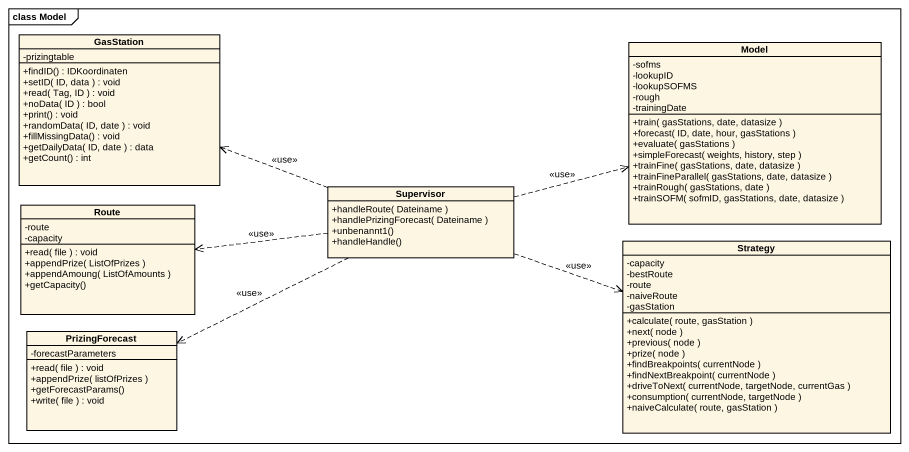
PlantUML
@startuml
mainframe class Model
hide circle
hide empty members
skinparam classAttributeIconSize 0
class GasStation {
  -prizingtable
  +findID() : IDKoordinaten
  +setID( ID, data ) : void
  +read( Tag, ID ) : void
  +noData( ID ) : bool
  +print() : void
  +randomData( ID, date ) : void
  +fillMissingData() : void
  +getDailyData( ID, date ) : data
  +getCount() : int
}
class Model {
  -sofms
  -lookupID
  -lookupSOFMS
  -rough
  -trainingDate
  +train( gasStations, date, datasize )
  +forecast( ID, date, hour, gasStations )
  +evaluate( gasStations )
  +simpleForecast( weights, history, step )
  +trainFine( gasStations, date, datasize )
  +trainFineParallel( gasStations, date, datasize )
  +trainRough( gasStations, date )
  +trainSOFM( sofmID, gasStations, date, datasize )
}
class Route {
  -route
  -capacity
  +read( file ) : void
  +appendPrize( ListOfPrizes )
  +appendAmoung( ListOfAmounts )
  +getCapacity()
}
class Supervisor {
  +handleRoute( Dateiname )
  +handlePrizingForecast( Dateiname )
  +unbenannt1()
  +handleHandle()
}
class Strategy {
  -capacity
  -bestRoute
  -route
  -naiveRoute
  -gasStation
  +calculate( route, gasStation )
  +next( node )
  +previous( node )
  +prize( node )
  +findBreakpoints( currentNode )
  +findNextBreakpoint( currentNode )
  +driveToNext( currentNode, targetNode, currentGas )
  +consumption( currentNode, targetNode )
  +naiveCalculate( route, gasStation )
}
class PrizingForecast {
  -forecastParameters
  +read( file ) : void
  +appendPrize( listOfPrizes )
  +getForecastParams()
  +write( file ) : void
}
Supervisor .left.> GasStation : <<use>>
Supervisor .right.> Model : <<use>>
Supervisor .left.> Route : <<use>>
Supervisor .right.> Strategy : <<use>>
Supervisor .left.> PrizingForecast : <<use>>
@enduml
